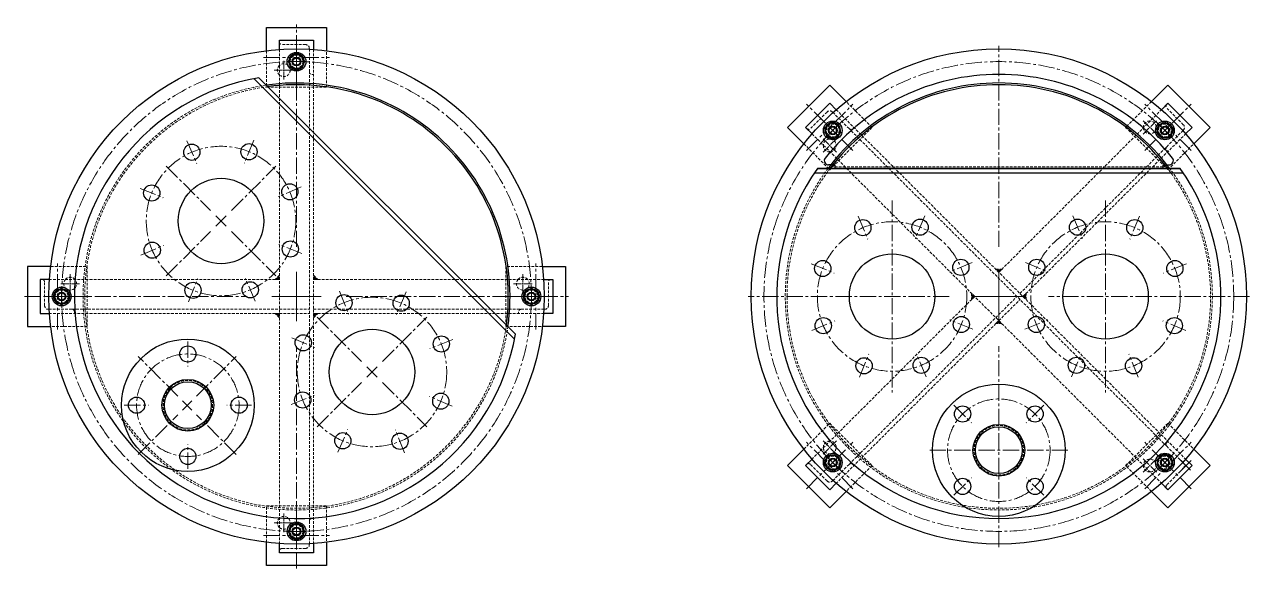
# Model space of a CAD drawing. Header units: millimetres. Extents: x 0 to 70370, y 0 to 11543.
# Drawn here: x 33425 to 34859, y 10855 to 11492 of the extents above; entities that cross this region are included whole.
import ezdxf

# ---------------------------------------------------------------- set-up
doc = ezdxf.new("R2010")
doc.units = ezdxf.units.MM
doc.linetypes.add('CENTER2', pattern=[28.575, 19.05, -3.175, 3.175, -3.175])
doc.linetypes.add('HIDDEN2', pattern=[4.7625, 3.175, -1.5875])
for name, color, linetype, lineweight in [('01_外形線', 7, 'Continuous', 25), ('03_かくれ線', 6, 'HIDDEN2', 13), ('04_中心線', 1, 'CENTER2', 9)]:
    doc.layers.add(name, color=color, linetype=linetype, lineweight=lineweight)

# ---------------------------------------------------------------- blocks, each defined once
blk = doc.blocks.new('*U2880')
at = {"layer": '04_中心線', "color": 0, "linetype": 'CENTER2', "transparency": 16777216}
for p, q in [((0, 7), (0, 38.5)), ((-38.5, 0), (-7, 0)), ((7, 0), (38.5, 0)), ((0, -38.5), (0, -7))]:
    blk.add_line(p, q, dxfattribs=at)
at = {"layer": '04_中心線', "color": 0, "linetype": 'Continuous', "transparency": 16777216}
for p, q in [((-3.5, 0), (3.5, 0)), ((0, -3.5), (0, 3.5))]:
    blk.add_line(p, q, dxfattribs=at)
blk = doc.blocks.new('*U2881')
at = {"layer": '04_中心線', "color": 0, "linetype": 'CENTER2', "transparency": 16777216}
for p, q in [((-11, 0), (-1.5, 0)), ((0, 1.5), (0, 11)), ((1.5, 0), (11, 0)), ((0, -11), (0, -1.5))]:
    blk.add_line(p, q, dxfattribs=at)
at = {"layer": '04_中心線', "color": 0, "linetype": 'Continuous', "transparency": 16777216}
for p, q in [((-0.75, 0), (0.75, 0)), ((0, -0.75), (0, 0.75))]:
    blk.add_line(p, q, dxfattribs=at)
blk = doc.blocks.new('*U2882')
at = {"layer": '04_中心線', "color": 0, "linetype": 'CENTER2', "transparency": 16777216}
for p, q in [((0, 7), (0, 38.5)), ((-38.5, 0), (-7, 0)), ((7, 0), (38.5, 0)), ((0, -38.5), (0, -7))]:
    blk.add_line(p, q, dxfattribs=at)
at = {"layer": '04_中心線', "color": 0, "linetype": 'Continuous', "transparency": 16777216}
for p, q in [((-3.5, 0), (3.5, 0)), ((0, -3.5), (0, 3.5))]:
    blk.add_line(p, q, dxfattribs=at)
blk = doc.blocks.new('*U2883')
at = {"layer": '04_中心線', "color": 0, "linetype": 'CENTER2', "transparency": 16777216}
for p, q in [((-11, 0), (-1.5, 0)), ((0, 1.5), (0, 11)), ((1.5, 0), (11, 0)), ((0, -11), (0, -1.5))]:
    blk.add_line(p, q, dxfattribs=at)
at = {"layer": '04_中心線', "color": 0, "linetype": 'Continuous', "transparency": 16777216}
for p, q in [((-0.75, 0), (0.75, 0)), ((0, -0.75), (0, 0.75))]:
    blk.add_line(p, q, dxfattribs=at)
blk = doc.blocks.new('*U2884')
at = {"layer": '04_中心線', "color": 0, "linetype": 'CENTER2', "transparency": 16777216}
for p, q in [((0, 7), (0, 38.5)), ((-38.5, 0), (-7, 0)), ((7, 0), (38.5, 0)), ((0, -38.5), (0, -7))]:
    blk.add_line(p, q, dxfattribs=at)
at = {"layer": '04_中心線', "color": 0, "linetype": 'Continuous', "transparency": 16777216}
for p, q in [((-3.5, 0), (3.5, 0)), ((0, -3.5), (0, 3.5))]:
    blk.add_line(p, q, dxfattribs=at)
blk = doc.blocks.new('*U2885')
at = {"layer": '04_中心線', "color": 0, "linetype": 'CENTER2', "transparency": 16777216}
for p, q in [((-11, 0), (-1.5, 0)), ((0, 1.5), (0, 11)), ((1.5, 0), (11, 0)), ((0, -11), (0, -1.5))]:
    blk.add_line(p, q, dxfattribs=at)
at = {"layer": '04_中心線', "color": 0, "linetype": 'Continuous', "transparency": 16777216}
for p, q in [((-0.75, 0), (0.75, 0)), ((0, -0.75), (0, 0.75))]:
    blk.add_line(p, q, dxfattribs=at)
blk = doc.blocks.new('*U2878')
at = {"layer": '04_中心線', "color": 0, "linetype": 'CENTER2', "transparency": 16777216}
for p, q in [((0, 7), (0, 38.5)), ((-38.5, 0), (-7, 0)), ((7, 0), (38.5, 0)), ((0, -38.5), (0, -7))]:
    blk.add_line(p, q, dxfattribs=at)
at = {"layer": '04_中心線', "color": 0, "linetype": 'Continuous', "transparency": 16777216}
for p, q in [((-3.5, 0), (3.5, 0)), ((0, -3.5), (0, 3.5))]:
    blk.add_line(p, q, dxfattribs=at)
blk = doc.blocks.new('*U2879')
at = {"layer": '04_中心線', "color": 0, "linetype": 'CENTER2', "transparency": 16777216}
for p, q in [((-11, 0), (-1.5, 0)), ((0, 1.5), (0, 11)), ((1.5, 0), (11, 0)), ((0, -11), (0, -1.5))]:
    blk.add_line(p, q, dxfattribs=at)
at = {"layer": '04_中心線', "color": 0, "linetype": 'Continuous', "transparency": 16777216}
for p, q in [((-0.75, 0), (0.75, 0)), ((0, -0.75), (0, 0.75))]:
    blk.add_line(p, q, dxfattribs=at)
blk = doc.blocks.new('*U2886')
at = {"layer": '04_中心線', "color": 0, "linetype": 'CENTER2', "transparency": 16777216}
for p, q in [((-11, 0), (-1.5, 0)), ((0, 1.5), (0, 11)), ((1.5, 0), (11, 0)), ((0, -11), (0, -1.5))]:
    blk.add_line(p, q, dxfattribs=at)
at = {"layer": '04_中心線', "color": 0, "linetype": 'Continuous', "transparency": 16777216}
for p, q in [((-0.75, 0), (0.75, 0)), ((0, -0.75), (0, 0.75))]:
    blk.add_line(p, q, dxfattribs=at)
blk = doc.blocks.new('*U2887')
at = {"layer": '04_中心線', "color": 0, "linetype": 'CENTER2', "transparency": 16777216}
for p, q in [((-11, 0), (-1.5, 0)), ((0, 1.5), (0, 11)), ((1.5, 0), (11, 0)), ((0, -11), (0, -1.5))]:
    blk.add_line(p, q, dxfattribs=at)
at = {"layer": '04_中心線', "color": 0, "linetype": 'Continuous', "transparency": 16777216}
for p, q in [((-0.75, 0), (0.75, 0)), ((0, -0.75), (0, 0.75))]:
    blk.add_line(p, q, dxfattribs=at)
blk = doc.blocks.new('*U2888')
at = {"layer": '04_中心線', "color": 0, "linetype": 'CENTER2', "transparency": 16777216}
for p, q in [((-11, 0), (-1.5, 0)), ((0, 1.5), (0, 11)), ((1.5, 0), (11, 0)), ((0, -11), (0, -1.5))]:
    blk.add_line(p, q, dxfattribs=at)
at = {"layer": '04_中心線', "color": 0, "linetype": 'Continuous', "transparency": 16777216}
for p, q in [((-0.75, 0), (0.75, 0)), ((0, -0.75), (0, 0.75))]:
    blk.add_line(p, q, dxfattribs=at)
blk = doc.blocks.new('*U2889')
at = {"layer": '04_中心線', "color": 0, "linetype": 'CENTER2', "transparency": 16777216}
for p, q in [((-11, 0), (-1.5, 0)), ((0, 1.5), (0, 11)), ((1.5, 0), (11, 0)), ((0, -11), (0, -1.5))]:
    blk.add_line(p, q, dxfattribs=at)
at = {"layer": '04_中心線', "color": 0, "linetype": 'Continuous', "transparency": 16777216}
for p, q in [((-0.75, 0), (0.75, 0)), ((0, -0.75), (0, 0.75))]:
    blk.add_line(p, q, dxfattribs=at)
blk = doc.blocks.new('*U2890')
at = {"layer": '04_中心線', "color": 0, "linetype": 'CENTER2', "transparency": 16777216}
for p, q in [((-11, 0), (-1.5, 0)), ((0, 1.5), (0, 11)), ((1.5, 0), (11, 0)), ((0, -11), (0, -1.5))]:
    blk.add_line(p, q, dxfattribs=at)
at = {"layer": '04_中心線', "color": 0, "linetype": 'Continuous', "transparency": 16777216}
for p, q in [((-0.75, 0), (0.75, 0)), ((0, -0.75), (0, 0.75))]:
    blk.add_line(p, q, dxfattribs=at)
blk = doc.blocks.new('*U2891')
at = {"layer": '04_中心線', "color": 0, "linetype": 'CENTER2', "transparency": 16777216}
for p, q in [((-11, 0), (-1.5, 0)), ((0, 1.5), (0, 11)), ((1.5, 0), (11, 0)), ((0, -11), (0, -1.5))]:
    blk.add_line(p, q, dxfattribs=at)
at = {"layer": '04_中心線', "color": 0, "linetype": 'Continuous', "transparency": 16777216}
for p, q in [((-0.75, 0), (0.75, 0)), ((0, -0.75), (0, 0.75))]:
    blk.add_line(p, q, dxfattribs=at)
blk = doc.blocks.new('*U2893')
at = {"layer": '04_中心線', "color": 0, "linetype": 'CENTER2', "transparency": 16777216}
for p, q in [((-11, 0), (-1.5, 0)), ((0, 1.5), (0, 11)), ((1.5, 0), (11, 0)), ((0, -11), (0, -1.5))]:
    blk.add_line(p, q, dxfattribs=at)
at = {"layer": '04_中心線', "color": 0, "linetype": 'Continuous', "transparency": 16777216}
for p, q in [((-0.75, 0), (0.75, 0)), ((0, -0.75), (0, 0.75))]:
    blk.add_line(p, q, dxfattribs=at)
blk = doc.blocks.new('*U2892')
at = {"layer": '04_中心線', "color": 0, "linetype": 'CENTER2', "transparency": 16777216}
for p, q in [((-11, 0), (-1.5, 0)), ((0, 1.5), (0, 11)), ((1.5, 0), (11, 0)), ((0, -11), (0, -1.5))]:
    blk.add_line(p, q, dxfattribs=at)
at = {"layer": '04_中心線', "color": 0, "linetype": 'Continuous', "transparency": 16777216}
for p, q in [((-0.75, 0), (0.75, 0)), ((0, -0.75), (0, 0.75))]:
    blk.add_line(p, q, dxfattribs=at)
blk = doc.blocks.new('*U2906')
at = {"layer": '04_中心線', "color": 0, "linetype": 'CENTER2', "transparency": 16777216}
for p, q in [((0, 58), (0, 293.5)), ((-293.5, 0), (-58, 0)), ((58, 0), (293.5, 0)), ((0, -293.5), (0, -58))]:
    blk.add_line(p, q, dxfattribs=at)
at = {"layer": '04_中心線', "color": 0, "linetype": 'Continuous', "transparency": 16777216}
for p, q in [((0, -29), (0, 29)), ((-29, 0), (29, 0))]:
    blk.add_line(p, q, dxfattribs=at)
blk = doc.blocks.new('*U2907')
at = {"layer": '04_中心線', "color": 0, "linetype": 'CENTER2', "transparency": 16777216}
for p, q in [((-11, 0), (-1.5, 0)), ((0, 1.5), (0, 11)), ((1.5, 0), (11, 0)), ((0, -11), (0, -1.5))]:
    blk.add_line(p, q, dxfattribs=at)
at = {"layer": '04_中心線', "color": 0, "linetype": 'Continuous', "transparency": 16777216}
for p, q in [((-0.75, 0), (0.75, 0)), ((0, -0.75), (0, 0.75))]:
    blk.add_line(p, q, dxfattribs=at)
blk = doc.blocks.new('*U2908')
at = {"layer": '04_中心線', "color": 0, "linetype": 'CENTER2', "transparency": 16777216}
for p, q in [((-11, 0), (-1.5, 0)), ((0, 1.5), (0, 11)), ((1.5, 0), (11, 0)), ((0, -11), (0, -1.5))]:
    blk.add_line(p, q, dxfattribs=at)
at = {"layer": '04_中心線', "color": 0, "linetype": 'Continuous', "transparency": 16777216}
for p, q in [((-0.75, 0), (0.75, 0)), ((0, -0.75), (0, 0.75))]:
    blk.add_line(p, q, dxfattribs=at)
blk = doc.blocks.new('*U2909')
at = {"layer": '04_中心線', "color": 0, "linetype": 'CENTER2', "transparency": 16777216}
for p, q in [((-11, 0), (-1.5, 0)), ((0, 1.5), (0, 11)), ((1.5, 0), (11, 0)), ((0, -11), (0, -1.5))]:
    blk.add_line(p, q, dxfattribs=at)
at = {"layer": '04_中心線', "color": 0, "linetype": 'Continuous', "transparency": 16777216}
for p, q in [((-0.75, 0), (0.75, 0)), ((0, -0.75), (0, 0.75))]:
    blk.add_line(p, q, dxfattribs=at)
blk = doc.blocks.new('*U2910')
at = {"layer": '04_中心線', "color": 0, "linetype": 'CENTER2', "transparency": 16777216}
for p, q in [((-11, 0), (-1.5, 0)), ((0, 1.5), (0, 11)), ((1.5, 0), (11, 0)), ((0, -11), (0, -1.5))]:
    blk.add_line(p, q, dxfattribs=at)
at = {"layer": '04_中心線', "color": 0, "linetype": 'Continuous', "transparency": 16777216}
for p, q in [((-0.75, 0), (0.75, 0)), ((0, -0.75), (0, 0.75))]:
    blk.add_line(p, q, dxfattribs=at)
blk = doc.blocks.new('*U2916')
at = {"layer": '04_中心線', "color": 0, "linetype": 'CENTER2', "transparency": 16777216}
for p, q in [((0, 17.5), (0, 91)), ((-91, 0), (-17.5, 0)), ((17.5, 0), (91, 0)), ((0, -91), (0, -17.5))]:
    blk.add_line(p, q, dxfattribs=at)
at = {"layer": '04_中心線', "color": 0, "linetype": 'Continuous', "transparency": 16777216}
for p, q in [((-8.75, 0), (8.75, 0)), ((0, -8.75), (0, 8.75))]:
    blk.add_line(p, q, dxfattribs=at)
blk = doc.blocks.new('*U2917')
at = {"layer": '04_中心線', "color": 0, "linetype": 'CENTER2', "transparency": 16777216}
for p, q in [((0, 17.5), (0, 91)), ((-91, 0), (-17.5, 0)), ((17.5, 0), (91, 0)), ((0, -91), (0, -17.5))]:
    blk.add_line(p, q, dxfattribs=at)
at = {"layer": '04_中心線', "color": 0, "linetype": 'Continuous', "transparency": 16777216}
for p, q in [((-8.75, 0), (8.75, 0)), ((0, -8.75), (0, 8.75))]:
    blk.add_line(p, q, dxfattribs=at)
blk = doc.blocks.new('*U2918')
at = {"layer": '04_中心線', "color": 0, "linetype": 'CENTER2', "transparency": 16777216}
for p, q in [((0, 15.5), (0, 81)), ((-81, 0), (-15.5, 0)), ((15.5, 0), (81, 0)), ((0, -81), (0, -15.5))]:
    blk.add_line(p, q, dxfattribs=at)
at = {"layer": '04_中心線', "color": 0, "linetype": 'Continuous', "transparency": 16777216}
for p, q in [((-7.75, 0), (7.75, 0)), ((0, -7.75), (0, 7.75))]:
    blk.add_line(p, q, dxfattribs=at)
blk = doc.blocks.new('*U2919')
at = {"layer": '04_中心線', "color": 0, "linetype": 'CENTER2', "transparency": 16777216}
for p, q in [((0, 58), (0, 293.5)), ((-293.5, 0), (-58, 0)), ((58, 0), (293.5, 0)), ((0, -293.5), (0, -58))]:
    blk.add_line(p, q, dxfattribs=at)
at = {"layer": '04_中心線', "color": 0, "linetype": 'Continuous', "transparency": 16777216}
for p, q in [((0, -29), (0, 29)), ((-29, 0), (29, 0))]:
    blk.add_line(p, q, dxfattribs=at)
blk = doc.blocks.new('*U2925')
at = {"layer": '04_中心線', "color": 0, "linetype": 'CENTER2', "transparency": 16777216}
for p, q in [((0, 7), (0, 38.5)), ((-38.5, 0), (-7, 0)), ((7, 0), (38.5, 0)), ((0, -38.5), (0, -7))]:
    blk.add_line(p, q, dxfattribs=at)
at = {"layer": '04_中心線', "color": 0, "linetype": 'Continuous', "transparency": 16777216}
for p, q in [((-3.5, 0), (3.5, 0)), ((0, -3.5), (0, 3.5))]:
    blk.add_line(p, q, dxfattribs=at)
blk = doc.blocks.new('*U2926')
at = {"layer": '04_中心線', "color": 0, "linetype": 'CENTER2', "transparency": 16777216}
for p, q in [((-11, 0), (-1.5, 0)), ((0, 1.5), (0, 11)), ((1.5, 0), (11, 0)), ((0, -11), (0, -1.5))]:
    blk.add_line(p, q, dxfattribs=at)
at = {"layer": '04_中心線', "color": 0, "linetype": 'Continuous', "transparency": 16777216}
for p, q in [((-0.75, 0), (0.75, 0)), ((0, -0.75), (0, 0.75))]:
    blk.add_line(p, q, dxfattribs=at)
blk = doc.blocks.new('*U2927')
at = {"layer": '04_中心線', "color": 0, "linetype": 'CENTER2', "transparency": 16777216}
for p, q in [((0, 7), (0, 38.5)), ((-38.5, 0), (-7, 0)), ((7, 0), (38.5, 0)), ((0, -38.5), (0, -7))]:
    blk.add_line(p, q, dxfattribs=at)
at = {"layer": '04_中心線', "color": 0, "linetype": 'Continuous', "transparency": 16777216}
for p, q in [((-3.5, 0), (3.5, 0)), ((0, -3.5), (0, 3.5))]:
    blk.add_line(p, q, dxfattribs=at)
blk = doc.blocks.new('*U2928')
at = {"layer": '04_中心線', "color": 0, "linetype": 'CENTER2', "transparency": 16777216}
for p, q in [((-11, 0), (-1.5, 0)), ((0, 1.5), (0, 11)), ((1.5, 0), (11, 0)), ((0, -11), (0, -1.5))]:
    blk.add_line(p, q, dxfattribs=at)
at = {"layer": '04_中心線', "color": 0, "linetype": 'Continuous', "transparency": 16777216}
for p, q in [((-0.75, 0), (0.75, 0)), ((0, -0.75), (0, 0.75))]:
    blk.add_line(p, q, dxfattribs=at)
blk = doc.blocks.new('*U2929')
at = {"layer": '04_中心線', "color": 0, "linetype": 'CENTER2', "transparency": 16777216}
for p, q in [((0, 7), (0, 38.5)), ((-38.5, 0), (-7, 0)), ((7, 0), (38.5, 0)), ((0, -38.5), (0, -7))]:
    blk.add_line(p, q, dxfattribs=at)
at = {"layer": '04_中心線', "color": 0, "linetype": 'Continuous', "transparency": 16777216}
for p, q in [((-3.5, 0), (3.5, 0)), ((0, -3.5), (0, 3.5))]:
    blk.add_line(p, q, dxfattribs=at)
blk = doc.blocks.new('*U2930')
at = {"layer": '04_中心線', "color": 0, "linetype": 'CENTER2', "transparency": 16777216}
for p, q in [((-11, 0), (-1.5, 0)), ((0, 1.5), (0, 11)), ((1.5, 0), (11, 0)), ((0, -11), (0, -1.5))]:
    blk.add_line(p, q, dxfattribs=at)
at = {"layer": '04_中心線', "color": 0, "linetype": 'Continuous', "transparency": 16777216}
for p, q in [((-0.75, 0), (0.75, 0)), ((0, -0.75), (0, 0.75))]:
    blk.add_line(p, q, dxfattribs=at)
blk = doc.blocks.new('*U2923')
at = {"layer": '04_中心線', "color": 0, "linetype": 'CENTER2', "transparency": 16777216}
for p, q in [((0, 7), (0, 38.5)), ((-38.5, 0), (-7, 0)), ((7, 0), (38.5, 0)), ((0, -38.5), (0, -7))]:
    blk.add_line(p, q, dxfattribs=at)
at = {"layer": '04_中心線', "color": 0, "linetype": 'Continuous', "transparency": 16777216}
for p, q in [((-3.5, 0), (3.5, 0)), ((0, -3.5), (0, 3.5))]:
    blk.add_line(p, q, dxfattribs=at)
blk = doc.blocks.new('*U2924')
at = {"layer": '04_中心線', "color": 0, "linetype": 'CENTER2', "transparency": 16777216}
for p, q in [((-11, 0), (-1.5, 0)), ((0, 1.5), (0, 11)), ((1.5, 0), (11, 0)), ((0, -11), (0, -1.5))]:
    blk.add_line(p, q, dxfattribs=at)
at = {"layer": '04_中心線', "color": 0, "linetype": 'Continuous', "transparency": 16777216}
for p, q in [((-0.75, 0), (0.75, 0)), ((0, -0.75), (0, 0.75))]:
    blk.add_line(p, q, dxfattribs=at)
blk = doc.blocks.new('*U2931')
at = {"layer": '04_中心線', "color": 0, "linetype": 'CENTER2', "transparency": 16777216}
for p, q in [((-11, 0), (-1.5, 0)), ((0, 1.5), (0, 11)), ((1.5, 0), (11, 0)), ((0, -11), (0, -1.5))]:
    blk.add_line(p, q, dxfattribs=at)
at = {"layer": '04_中心線', "color": 0, "linetype": 'Continuous', "transparency": 16777216}
for p, q in [((-0.75, 0), (0.75, 0)), ((0, -0.75), (0, 0.75))]:
    blk.add_line(p, q, dxfattribs=at)
blk = doc.blocks.new('*U2920')
at = {"layer": '04_中心線', "color": 0, "linetype": 'CENTER2', "transparency": 16777216}
for p, q in [((-11, 0), (-1.5, 0)), ((0, 1.5), (0, 11)), ((1.5, 0), (11, 0)), ((0, -11), (0, -1.5))]:
    blk.add_line(p, q, dxfattribs=at)
at = {"layer": '04_中心線', "color": 0, "linetype": 'Continuous', "transparency": 16777216}
for p, q in [((-0.75, 0), (0.75, 0)), ((0, -0.75), (0, 0.75))]:
    blk.add_line(p, q, dxfattribs=at)
blk = doc.blocks.new('*U2922')
at = {"layer": '04_中心線', "color": 0, "linetype": 'CENTER2', "transparency": 16777216}
for p, q in [((-11, 0), (-1.5, 0)), ((0, 1.5), (0, 11)), ((1.5, 0), (11, 0)), ((0, -11), (0, -1.5))]:
    blk.add_line(p, q, dxfattribs=at)
at = {"layer": '04_中心線', "color": 0, "linetype": 'Continuous', "transparency": 16777216}
for p, q in [((-0.75, 0), (0.75, 0)), ((0, -0.75), (0, 0.75))]:
    blk.add_line(p, q, dxfattribs=at)
blk = doc.blocks.new('*U2921')
at = {"layer": '04_中心線', "color": 0, "linetype": 'CENTER2', "transparency": 16777216}
for p, q in [((-11, 0), (-1.5, 0)), ((0, 1.5), (0, 11)), ((1.5, 0), (11, 0)), ((0, -11), (0, -1.5))]:
    blk.add_line(p, q, dxfattribs=at)
at = {"layer": '04_中心線', "color": 0, "linetype": 'Continuous', "transparency": 16777216}
for p, q in [((-0.75, 0), (0.75, 0)), ((0, -0.75), (0, 0.75))]:
    blk.add_line(p, q, dxfattribs=at)

msp = doc.modelspace()

# ---------------------------------------------------------------- hatches: boundary and pattern name
at = {"layer": '03_かくれ線'}
h = msp.add_hatch(color=256, dxfattribs=at)
h.dxf.hatch_style = 1
h.paths.add_polyline_path([(34562.191, 11205.715), (34565.726, 11202.18), (34569.262, 11205.715)])
h = msp.add_hatch(color=256, dxfattribs=at)
h.dxf.hatch_style = 1
h.paths.add_polyline_path([(33718.431, 11193.878), (33723.431, 11193.878), (33723.431, 11198.878)])
h = msp.add_hatch(color=256, dxfattribs=at)
h.dxf.hatch_style = 1
h.paths.add_polyline_path([(33763.431, 11198.878), (33763.431, 11193.878), (33768.431, 11193.878)])
h = msp.add_hatch(color=256, dxfattribs=at)
h.dxf.hatch_style = 1
h.paths.add_polyline_path([(34533.906, 11170.36), (34537.442, 11173.895), (34533.906, 11177.431)])
h = msp.add_hatch(color=256, dxfattribs=at)
h.dxf.hatch_style = 1
h.paths.add_polyline_path([(34597.546, 11177.431), (34594.01, 11173.895), (34597.546, 11170.36)])
h = msp.add_hatch(color=256, dxfattribs=at)
h.dxf.hatch_style = 1
h.paths.add_polyline_path([(33723.431, 11148.878), (33723.431, 11153.878), (33718.431, 11153.878)])
h = msp.add_hatch(color=256, dxfattribs=at)
h.dxf.hatch_style = 1
h.paths.add_polyline_path([(33768.431, 11153.878), (33763.431, 11153.878), (33763.431, 11148.878)])
h = msp.add_hatch(color=256, dxfattribs=at)
h.dxf.hatch_style = 1
h.paths.add_polyline_path([(34569.262, 11142.076), (34565.726, 11145.611), (34562.191, 11142.076)])

# ---------------------------------------------------------------- linework, layer by layer
at = {"layer": '01_外形線'}
for p, q in [((33693.359, 11429.003), (33998.564, 11123.798)), ((34349.906, 11318.878), (34781.531, 11318.878)), ((34353.351, 11323.878), (34778.086, 11323.878)), ((34373.719, 11327.878), (34366.36, 11327.878)), ((34373.719, 11327.878), (34373.719, 11323.878)), ((34373.719, 11323.878), (34757.719, 11323.878)), ((34757.719, 11327.878), (34757.719, 11323.878)), ((34757.719, 11327.878), (34765.078, 11327.878)), ((34792, 10975.906), (34763.716, 10947.621)), ((34776.562, 10984.273), (34790.233, 10970.602)), ((34777.219, 10968.195), (34790.804, 10981.78)), ((33763.431, 10873.878), (33723.431, 10873.878))]:
    msp.add_line(p, q, dxfattribs=at)
for points in [[(33708.431, 11461.745), (33708.431, 11488.878), (33778.431, 11488.878), (33778.431, 11461.741)], [(33723.431, 11463.174), (33723.431, 11473.878), (33763.431, 11473.878), (33763.431, 11463.171)], [(33738.506, 11457.363), (33733.599, 11448.863)], [(33733.599, 11448.863), (33738.506, 11440.363)], [(33748.321, 11457.363), (33738.506, 11457.363)], [(33743.039, 11457.363), (33743.039, 11458.055)], [(33743.789, 11457.363), (33743.789, 11458.055)], [(33753.228, 11448.863), (33748.321, 11457.363)], [(33748.321, 11440.363), (33753.228, 11448.863)], [(33738.506, 11440.363), (33748.321, 11440.363)], [(34337.424, 11352.7), (34318.239, 11371.885), (34367.736, 11421.383), (34386.925, 11402.194)], [(34744.522, 11402.189), (34763.716, 11421.383), (34813.213, 11371.885), (34794.02, 11352.692)], [(34347.021, 11364.317), (34339.452, 11371.885), (34367.736, 11400.17), (34375.307, 11392.599)], [(34756.139, 11392.592), (34763.716, 11400.17), (34792, 11371.885), (34784.424, 11364.309)], [(34368.717, 11377.795), (34361.777, 11370.855)], [(34364.981, 11374.06), (34364.492, 11374.549)], [(34365.512, 11374.59), (34365.022, 11375.08)], [(34378.197, 11375.255), (34368.717, 11377.795)], [(34380.738, 11365.774), (34378.197, 11375.255)], [(34750.7, 11365.774), (34753.24, 11375.255)], [(34753.24, 11375.255), (34762.721, 11377.795)], [(34762.721, 11377.795), (34769.661, 11370.855)], [(34765.926, 11374.59), (34766.415, 11375.08)], [(34766.456, 11374.06), (34766.946, 11374.549)], [(34361.777, 11370.855), (34364.317, 11361.374)], [(34364.317, 11361.374), (34373.797, 11358.834)], [(34373.797, 11358.834), (34380.738, 11365.774)], [(34757.64, 11358.834), (34750.7, 11365.774)], [(34767.121, 11361.374), (34757.64, 11358.834)], [(34769.661, 11370.855), (34767.121, 11361.374)], [(33455.54, 11208.878), (33428.431, 11208.878), (33428.431, 11138.878), (33455.54, 11138.878)], [(34031.287, 11208.878), (34058.431, 11208.878), (34058.431, 11138.878), (34031.287, 11138.878)], [(33454.112, 11193.878), (33443.431, 11193.878), (33443.431, 11153.878), (33454.111, 11153.878)], [(34032.715, 11193.878), (34043.431, 11193.878), (34043.431, 11153.878), (34032.716, 11153.878)], [(33459.939, 11174.263), (33459.246, 11174.263)], [(33459.939, 11173.513), (33459.246, 11173.513)], [(33459.939, 11178.796), (33468.439, 11183.703)], [(33459.939, 11168.981), (33459.939, 11178.796)], [(33468.439, 11183.703), (33476.939, 11178.796)], [(33476.939, 11178.796), (33476.939, 11168.981)], [(34009.924, 11178.76), (34018.424, 11183.668)], [(34009.924, 11168.945), (34009.924, 11178.76)], [(34018.424, 11183.668), (34026.924, 11178.76)], [(34026.924, 11178.76), (34026.924, 11168.945)], [(34026.924, 11174.228), (34027.616, 11174.228)], [(34026.924, 11173.478), (34027.616, 11173.478)], [(33468.439, 11164.073), (33459.939, 11168.981)], [(33476.939, 11168.981), (33468.439, 11164.073)], [(34018.424, 11164.038), (34009.924, 11168.945)], [(34026.924, 11168.945), (34018.424, 11164.038)], [(34337.407, 10995.074), (34318.239, 10975.906), (34367.736, 10926.408), (34386.905, 10945.577)], [(34364.317, 10986.381), (34373.797, 10988.922)], [(34373.797, 10988.922), (34380.738, 10981.981)], [(34794.035, 10995.084), (34813.213, 10975.906), (34763.716, 10926.408), (34744.541, 10945.583)], [(34757.64, 10988.922), (34750.7, 10981.981)], [(34767.121, 10986.381), (34757.64, 10988.922)], [(34347.004, 10983.458), (34339.452, 10975.906), (34367.736, 10947.621), (34375.288, 10955.173)], [(34361.777, 10976.901), (34364.317, 10986.381)], [(34368.717, 10969.961), (34361.777, 10976.901)], [(34364.981, 10973.696), (34364.492, 10973.206)], [(34365.512, 10973.165), (34365.022, 10972.676)], [(34378.197, 10972.501), (34368.717, 10969.961)], [(34380.738, 10981.981), (34378.197, 10972.501)], [(34750.7, 10981.981), (34753.24, 10972.501)], [(34753.24, 10972.501), (34762.721, 10969.961)], [(34784.44, 10983.466), (34792, 10975.906), (34763.716, 10947.621), (34756.157, 10955.18)], [(34762.721, 10969.961), (34769.661, 10976.901)], [(34765.926, 10973.165), (34766.415, 10972.676)], [(34766.456, 10973.696), (34766.946, 10973.206)], [(34769.661, 10976.901), (34767.121, 10986.381)], [(33738.541, 10907.378), (33733.634, 10898.878)], [(33748.356, 10907.378), (33738.541, 10907.378)], [(33753.264, 10898.878), (33748.356, 10907.378)], [(33733.634, 10898.878), (33738.541, 10890.378)], [(33738.541, 10890.378), (33748.356, 10890.378)], [(33743.074, 10890.378), (33743.074, 10889.685)], [(33743.824, 10890.378), (33743.824, 10889.685)], [(33748.356, 10890.378), (33753.264, 10898.878)], [(33778.431, 10886), (33778.431, 10858.878), (33708.431, 10858.878), (33708.431, 10885.995)], [(33763.431, 10884.569), (33763.431, 10873.878), (33723.431, 10873.878), (33723.431, 10884.567)]]:
    msp.add_lwpolyline(points, dxfattribs=at)
for points in [[(33737.812, 11456.161, 0.19886685), (33734.292, 11450.065)], [(33734.292, 11447.661, 0.19886685), (33737.812, 11441.565)], [(33743.039, 11458.055, 0.08818739), (33739.894, 11457.363)], [(33746.933, 11457.363, 0.08818739), (33743.789, 11458.055)], [(33752.535, 11450.065, 0.19886685), (33749.015, 11456.161)], [(33749.015, 11441.565, 0.19886685), (33752.535, 11447.661)], [(33739.894, 11440.363, 0.19886685), (33746.933, 11440.363)], [(34364.492, 11374.549, 0.08818739), (34362.758, 11371.836)], [(34367.736, 11376.814, 0.08818739), (34365.022, 11375.08)], [(34376.857, 11375.614, 0.19886685), (34370.057, 11377.436)], [(34380.378, 11367.114, 0.19886685), (34378.556, 11373.914)], [(34751.059, 11367.114, -0.19886685), (34752.881, 11373.914)], [(34754.58, 11375.614, -0.19886685), (34761.38, 11377.436)], [(34763.702, 11376.814, -0.08818739), (34766.415, 11375.08)], [(34766.946, 11374.549, -0.08818739), (34768.68, 11371.836)], [(34362.136, 11369.514, 0.19886685), (34363.958, 11362.714)], [(34365.657, 11361.015, 0.19886685), (34372.457, 11359.193)], [(34374.778, 11359.815, 0.19886685), (34379.756, 11364.793)], [(34756.659, 11359.815, -0.19886685), (34751.681, 11364.793)], [(34765.78, 11361.015, -0.19886685), (34758.98, 11359.193)], [(34769.302, 11369.514, -0.19886685), (34767.48, 11362.714)], [(33459.246, 11174.263, -0.08818739), (33459.939, 11177.408)], [(33459.939, 11170.368, -0.08818739), (33459.246, 11173.513)], [(33461.14, 11179.489, -0.19886685), (33467.237, 11183.009)], [(33469.64, 11183.009, -0.19886685), (33475.737, 11179.489)], [(33476.939, 11177.408, -0.19886685), (33476.939, 11170.368)], [(34009.924, 11170.333, -0.19886685), (34009.924, 11177.373)], [(34011.126, 11179.454, -0.19886685), (34017.222, 11182.974)], [(34019.626, 11182.974, -0.19886685), (34025.722, 11179.454)], [(34026.924, 11177.373, -0.08818739), (34027.616, 11174.228)], [(34027.616, 11173.478, -0.08818739), (34026.924, 11170.333)], [(33467.237, 11164.767, -0.19886685), (33461.14, 11168.287)], [(33475.737, 11168.287, -0.19886685), (33469.64, 11164.767)], [(34017.222, 11164.732, -0.19886685), (34011.126, 11168.252)], [(34025.722, 11168.252, -0.19886685), (34019.626, 11164.732)], [(34365.657, 10986.74, -0.19886685), (34372.457, 10988.562)], [(34374.778, 10987.94, -0.19886685), (34379.756, 10982.962)], [(34756.659, 10987.94, 0.19886685), (34751.681, 10982.962)], [(34765.78, 10986.74, 0.19886685), (34758.98, 10988.562)], [(34362.136, 10978.241, -0.19886685), (34363.958, 10985.041)], [(34364.492, 10973.206, -0.08818739), (34362.758, 10975.92)], [(34367.736, 10970.942, -0.08818739), (34365.022, 10972.676)], [(34380.378, 10980.641, -0.19886685), (34378.556, 10973.841)], [(34751.059, 10980.641, 0.19886685), (34752.881, 10973.841)], [(34763.702, 10970.942, 0.08818739), (34766.415, 10972.676)], [(34766.946, 10973.206, 0.08818739), (34768.68, 10975.92)], [(34769.302, 10978.241, 0.19886685), (34767.48, 10985.041)], [(34376.857, 10972.142, -0.19886685), (34370.057, 10970.32)], [(34754.58, 10972.142, 0.19886685), (34761.38, 10970.32)], [(33737.848, 10906.176, 0.19886685), (33734.328, 10900.079)], [(33746.969, 10907.378, 0.19886685), (33739.929, 10907.378)], [(33752.57, 10900.079, 0.19886685), (33749.05, 10906.176)], [(33734.328, 10897.676, 0.19886685), (33737.848, 10891.579)], [(33739.929, 10890.378, 0.08818739), (33743.074, 10889.685)], [(33743.824, 10889.685, 0.08818739), (33746.969, 10890.378)], [(33749.05, 10891.579, 0.19886685), (33752.57, 10897.676)]]:
    msp.add_lwpolyline(points, format="xyb", dxfattribs=at)
for points in [[(33699.331, 11430.103, 1.9306146), (33999.664, 11129.77)], [(34353.351, 11323.878, 1.9306146), (34778.086, 11323.878)]]:
    msp.add_lwpolyline(points, format="xyb", close=True, dxfattribs=at)
for centre, radius in [((33743.449, 11173.878), 290), ((34565.726, 11173.895), 290), ((33743.414, 11448.863), 11), ((33743.414, 11448.863), 8.5), ((33743.414, 11448.863), 5), ((33743.414, 11448.863), 4.188), ((34371.257, 11368.314), 11), ((34371.257, 11368.314), 8.5), ((34760.18, 11368.314), 11), ((34760.18, 11368.314), 8.5), ((34371.257, 11368.314), 5), ((34371.257, 11368.314), 4.188), ((34760.18, 11368.314), 5), ((34760.18, 11368.314), 4.188), ((33620.854, 11342.803), 9.5), ((33687.821, 11343.387), 9.5), ((33573.914, 11295.037), 9.5), ((33655.043, 11262.259), 50), ((33735.587, 11296.448), 9.5), ((34406.53, 11254.422), 9.5), ((34473.497, 11255.006), 9.5), ((34657.941, 11255.006), 9.5), ((34724.908, 11254.422), 9.5), ((33574.499, 11228.07), 9.5), ((33736.171, 11229.481), 9.5), ((34359.59, 11206.656), 9.5), ((34440.719, 11173.878), 50), ((34521.263, 11208.067), 9.5), ((34610.175, 11208.067), 9.5), ((34690.719, 11173.878), 50), ((34771.847, 11206.656), 9.5), ((33622.265, 11181.13), 9.5), ((33689.232, 11181.715), 9.5), ((33468.439, 11173.888), 11), ((33468.439, 11173.888), 8.5), ((33468.439, 11173.888), 5), ((33468.439, 11173.888), 4.188), ((33799.041, 11166.611), 9.5), ((33866.009, 11166.026), 9.5), ((34018.424, 11173.853), 11), ((34018.424, 11173.853), 8.5), ((34018.424, 11173.853), 5), ((34018.424, 11173.853), 4.188), ((34360.175, 11139.689), 9.5), ((34521.847, 11141.1), 9.5), ((34609.59, 11141.1), 9.5), ((34771.263, 11139.689), 9.5), ((33831.82, 11085.482), 50), ((33616.17, 11046.599), 77.5), ((33616.17, 11106.599), 9.5), ((33751.275, 11119.671), 9.5), ((33912.948, 11118.26), 9.5), ((34407.941, 11092.749), 9.5), ((34474.908, 11093.334), 9.5), ((34656.53, 11093.334), 9.5), ((34723.497, 11092.749), 9.5), ((33616.17, 11046.599), 30.25), ((33616.17, 11046.599), 27.45), ((33750.691, 11052.704), 9.5), ((33912.364, 11051.293), 9.5), ((34565.726, 10993.895), 77.5), ((33556.17, 11046.599), 9.5), ((33676.17, 11046.599), 9.5), ((34523.3, 11036.322), 9.5), ((34608.152, 11036.322), 9.5), ((34565.726, 10993.895), 30.25), ((34565.726, 10993.895), 27.45), ((33797.631, 11004.938), 9.5), ((33864.598, 11004.353), 9.5), ((33616.17, 10986.599), 9.5), ((34371.257, 10979.441), 11), ((34371.257, 10979.441), 8.5), ((34760.18, 10979.441), 11), ((34760.18, 10979.441), 8.5), ((34371.257, 10979.441), 5), ((34371.257, 10979.441), 4.188), ((34760.18, 10979.441), 5), ((34760.18, 10979.441), 4.188), ((34523.3, 10951.469), 9.5), ((34608.152, 10951.469), 9.5), ((33743.449, 10898.878), 11), ((33743.449, 10898.878), 8.5), ((33743.449, 10898.878), 5), ((33743.449, 10898.878), 4.188)]:
    msp.add_circle(centre, radius, dxfattribs=at)
for centre, radius, start, end in [((34565.719, 11173.878), 260, 38.574331, 141.425669), ((33743.431, 11173.87), 250, 351.869898, 98.130102), ((33743.431, 11173.87), 248, 352.217236, 97.782764), ((34565.719, 11173.878), 250, 36.869898, 143.130102), ((34565.719, 11173.878), 248, 37.217236, 142.782764), ((34366.36, 11332.878), 5, 141.425669, 270), ((34765.078, 11332.878), 5, 270, 38.574331)]:
    msp.add_arc(centre, radius, start, end, dxfattribs=at)
at = {"layer": '03_かくれ線'}
for p, q in [((33723.431, 11463.174), (33723.431, 10884.567)), ((33763.431, 11463.176), (33763.431, 10884.569)), ((33758.431, 10910.878), (33758.431, 11436.878)), ((34375.303, 11392.602), (34784.44, 10983.466)), ((34565.726, 11202.18), (34756.139, 11392.592)), ((34347.021, 11364.317), (34756.157, 10955.18)), ((34762.302, 10998.533), (34390.364, 11370.471)), ((34594.01, 11173.895), (34784.424, 11364.309)), ((34590.475, 11177.431), (34762.302, 11349.258)), ((34373.719, 11325.878), (34757.719, 11325.878)), ((33723.431, 11193.878), (33454.112, 11193.878)), ((33763.431, 11193.878), (34032.715, 11193.878)), ((34537.442, 11173.895), (34347.004, 10983.458)), ((34390.364, 10977.32), (34586.939, 11173.895)), ((33480.431, 11158.878), (33758.431, 11158.878)), ((33763.431, 11158.878), (34006.431, 11158.878)), ((34565.726, 11145.611), (34590.475, 11170.36)), ((33723.431, 11153.878), (33454.111, 11153.878)), ((33723.431, 11153.878), (33758.431, 11153.878)), ((33763.431, 11153.878), (34032.716, 11153.878)), ((34565.726, 11145.611), (34375.288, 10955.173))]:
    msp.add_line(p, q, dxfattribs=at)
for points in [[(33708.431, 11461.741), (33708.431, 11418.878), (33778.431, 11418.878), (33778.431, 11461.741)], [(34337.427, 11352.697), (34367.736, 11322.388), (34417.234, 11371.885), (34386.925, 11402.194)], [(34744.521, 11402.188), (34714.218, 11371.885), (34763.716, 11322.388), (34794.02, 11352.692)], [(33455.542, 11208.878), (33498.431, 11208.878), (33498.431, 11138.878), (33455.54, 11138.878)], [(34031.285, 11208.878), (33988.431, 11208.878), (33988.431, 11138.878), (34031.287, 11138.878)], [(34565.726, 11202.18), (34562.191, 11205.715), (34569.262, 11205.715), (34565.726, 11202.18)], [(33723.431, 11193.878), (33723.431, 11198.878), (33718.431, 11193.878), (33723.431, 11193.878)], [(33763.431, 11193.878), (33763.431, 11198.878), (33768.431, 11193.878), (33763.431, 11193.878)], [(34537.442, 11173.895), (34533.906, 11177.431), (34533.906, 11170.36), (34537.442, 11173.895)], [(34594.01, 11173.895), (34597.546, 11170.36), (34597.546, 11177.431), (34594.01, 11173.895)], [(33723.431, 11153.878), (33723.431, 11148.878), (33718.431, 11153.878), (33723.431, 11153.878)], [(33763.431, 11153.878), (33763.431, 11148.878), (33768.431, 11153.878), (33763.431, 11153.878)], [(34565.726, 11145.611), (34569.262, 11142.076), (34562.191, 11142.076), (34565.726, 11145.611)], [(34337.409, 10995.075), (34367.736, 11025.403), (34417.234, 10975.906), (34386.905, 10945.577)], [(34744.541, 10945.583), (34714.218, 10975.906), (34763.716, 11025.403), (34794.035, 10995.084)], [(33708.431, 10885.995), (33708.431, 10928.878), (33778.431, 10928.878), (33778.431, 10886)]]:
    msp.add_lwpolyline(points, dxfattribs=at)
for points in [[(33763.431, 11433.878), (33761.431, 11433.878, -0.41421356), (33758.431, 11436.878), (33758.431, 11464.378, 0.41421356), (33753.931, 11468.878), (33726.431, 11468.878, -0.41421356), (33723.431, 11471.878), (33723.431, 11473.878)], [(34396.02, 11371.885), (34394.606, 11370.471, -0.41421356), (34390.364, 11370.471), (34370.918, 11389.917, 0.41421356), (34364.554, 11389.917), (34345.109, 11370.471, -0.41421356), (34340.866, 11370.471), (34339.452, 11371.885)], [(34763.716, 11343.601), (34762.302, 11345.015, -0.41421356), (34762.302, 11349.258), (34781.747, 11368.703, 0.41421356), (34781.747, 11375.067), (34762.302, 11394.513, -0.41421356), (34762.302, 11398.755), (34763.716, 11400.17)], [(33483.431, 11153.878), (33483.431, 11155.878, 0.41421356), (33480.431, 11158.878), (33452.931, 11158.878, -0.41421356), (33448.431, 11163.378), (33448.431, 11190.878, 0.41421356), (33445.431, 11193.878), (33443.431, 11193.878)], [(34003.431, 11153.878), (34003.431, 11155.878, -0.41421356), (34006.431, 11158.878), (34033.931, 11158.878, 0.41421356), (34038.431, 11163.378), (34038.431, 11190.878, -0.41421356), (34041.431, 11193.878), (34043.431, 11193.878)], [(34763.716, 11004.19), (34762.302, 11002.776, 0.41421356), (34762.302, 10998.533), (34781.747, 10979.087, -0.41421356), (34781.747, 10972.724), (34762.302, 10953.278, 0.41421356), (34762.302, 10949.035), (34763.716, 10947.621)], [(34396.02, 10975.906), (34394.606, 10977.32, 0.41421356), (34390.364, 10977.32), (34370.918, 10957.874, -0.41421356), (34364.554, 10957.874), (34345.109, 10977.32, 0.41421356), (34340.866, 10977.32), (34339.452, 10975.906)], [(33763.431, 10913.878), (33761.431, 10913.878, 0.41421356), (33758.431, 10910.878), (33758.431, 10883.378, -0.41421356), (33753.931, 10878.878), (33726.431, 10878.878, 0.41421356), (33723.431, 10875.878), (33723.431, 10873.878)]]:
    msp.add_lwpolyline(points, format="xyb", dxfattribs=at)
for centre, radius in [((33743.431, 11448.878), 7.5), ((33743.449, 11448.878), 7.5), ((34371.272, 11368.35), 7.5), ((34371.272, 11368.35), 7.5), ((34760.18, 11368.35), 7.5), ((34760.18, 11368.35), 7.5), ((33468.431, 11173.878), 7.5), ((33468.449, 11173.878), 7.5), ((34018.431, 11173.878), 7.5), ((34018.449, 11173.878), 7.5), ((33616.17, 11046.599), 29), ((34565.726, 10993.895), 29), ((34371.272, 10979.441), 7.5), ((34371.272, 10979.441), 7.5), ((34760.18, 10979.441), 7.5), ((34760.18, 10979.441), 7.5), ((33743.431, 10898.878), 7.5), ((33743.449, 10898.878), 7.5)]:
    msp.add_circle(centre, radius, dxfattribs=at)
for centre, radius, start, end in [((33728.431, 11438.878), 7.5, 228.189685, 131.810315), ((33728.431, 11438.878), 7.5, 131.810315, 228.189685), ((33743.431, 11173.87), 250, 98.130102, 351.869898), ((33743.431, 11173.87), 248, 97.782764, 352.217236), ((34742.503, 11371.885), 7.5, 86.810315, 183.189685), ((34742.503, 11371.885), 7.5, 183.189685, 86.810315), ((34367.736, 11350.672), 7.5, 176.810315, 273.189685), ((34367.736, 11350.672), 7.5, 273.189685, 176.810315), ((34565.719, 11173.878), 250, 143.130102, 36.869898), ((34565.719, 11173.878), 248, 142.782764, 37.217236), ((33478.431, 11188.878), 7.5, 138.189685, 41.810315), ((33478.431, 11188.878), 7.5, 41.810315, 138.189685), ((34008.431, 11188.878), 7.5, 138.189685, 41.810315), ((34008.431, 11188.878), 7.5, 41.810315, 138.189685), ((34367.736, 10997.119), 7.5, 86.810315, 183.189685), ((34367.736, 10997.119), 7.5, 183.189685, 86.810315), ((34742.503, 10975.906), 7.5, 176.810315, 273.189685), ((34742.503, 10975.906), 7.5, 273.189685, 176.810315), ((33728.431, 10908.878), 7.5, 228.189685, 131.810315), ((33728.431, 10908.878), 7.5, 131.810315, 228.189685)]:
    msp.add_arc(centre, radius, start, end, dxfattribs=at)
at = {"layer": '04_中心線'}
msp.add_line((34484.744, 10993.938), (34646.744, 10993.938), dxfattribs=at)
for points in [[(33732.414, 11448.863), (33754.414, 11448.863)], [(33743.414, 11437.863), (33743.414, 11459.863)], [(34363.479, 11360.536), (34379.035, 11376.093)], [(34379.035, 11360.536), (34363.479, 11376.093)], [(34767.959, 11360.536), (34752.402, 11376.093)], [(34752.402, 11360.536), (34767.959, 11376.093)], [(33615.188, 11356.15), (33626.519, 11329.456)], [(33693.253, 11356.832), (33682.389, 11329.943)], [(33560.47, 11300.469), (33587.358, 11289.605)], [(33748.934, 11302.113), (33722.24, 11290.782)], [(34440.719, 11286.378), (34440.719, 11061.378)], [(34690.719, 11286.378), (34690.719, 11061.378)], [(34400.864, 11267.769), (34412.195, 11241.075)], [(34478.929, 11268.451), (34468.065, 11241.562)], [(34652.509, 11268.451), (34663.372, 11241.562)], [(34730.573, 11267.769), (34719.242, 11241.075)], [(33561.151, 11222.404), (33587.846, 11233.735)], [(33749.616, 11224.049), (33722.727, 11234.912)], [(34346.146, 11212.088), (34373.034, 11201.224)], [(34534.61, 11213.732), (34507.916, 11202.401)], [(34596.827, 11213.732), (34623.522, 11202.401)], [(34785.291, 11212.088), (34758.403, 11201.224)], [(33616.833, 11167.686), (33627.697, 11194.574)], [(33694.897, 11168.367), (33683.566, 11195.062)], [(33479.439, 11173.888), (33457.439, 11173.888)], [(33468.439, 11184.888), (33468.439, 11162.888)], [(33793.61, 11180.055), (33804.473, 11153.167)], [(33871.674, 11179.374), (33860.343, 11152.679)], [(34007.424, 11173.853), (34029.424, 11173.853)], [(34018.424, 11162.853), (34018.424, 11184.853)], [(34346.827, 11134.023), (34373.522, 11145.354)], [(34535.291, 11135.668), (34508.403, 11146.531)], [(34596.146, 11135.668), (34623.034, 11146.531)], [(34784.61, 11134.023), (34757.916, 11145.354)], [(33616.17, 11121.099), (33616.17, 11092.099)], [(33737.928, 11125.337), (33764.623, 11114.005)], [(33926.392, 11123.692), (33899.504, 11112.828)], [(34402.509, 11079.305), (34413.372, 11106.193)], [(34480.573, 11079.986), (34469.242, 11106.681)], [(34650.864, 11079.986), (34662.195, 11106.681)], [(34728.929, 11079.305), (34718.065, 11106.193)], [(33541.67, 11046.599), (33570.67, 11046.599)], [(33690.67, 11046.599), (33661.67, 11046.599)], [(33737.247, 11047.272), (33764.135, 11058.136)], [(33925.711, 11045.628), (33899.016, 11056.959)], [(34513.047, 11046.575), (34533.553, 11026.069)], [(34618.405, 11046.575), (34597.899, 11026.069)], [(33791.965, 10991.591), (33803.296, 11018.285)], [(33870.029, 10990.909), (33859.166, 11017.798)], [(33616.17, 10972.099), (33616.17, 11001.099)], [(34363.479, 10987.219), (34379.035, 10971.663)], [(34379.035, 10987.219), (34363.479, 10971.663)], [(34767.959, 10987.219), (34752.402, 10971.663)], [(34752.402, 10987.219), (34767.959, 10971.663)], [(34513.047, 10941.216), (34533.553, 10961.722)], [(34618.405, 10941.216), (34597.899, 10961.722)], [(33743.449, 10909.878), (33743.449, 10887.878)], [(33754.449, 10898.878), (33732.449, 10898.878)]]:
    msp.add_lwpolyline(points, dxfattribs=at)
for centre, radius in [((33743.431, 11173.87), 275.018), ((34565.719, 11173.878), 275.018), ((33655.043, 11262.259), 87.5), ((34440.719, 11173.878), 87.5), ((34690.719, 11173.878), 87.5), ((33831.82, 11085.482), 87.5), ((33616.17, 11046.599), 60), ((34565.726, 10993.895), 60)]:
    msp.add_circle(centre, radius, dxfattribs=at)

# ---------------------------------------------------------------- block references
at = {"layer": '04_中心線', "linetype": 'CENTER2'}
for name, p in [('*U2923', (33743.431, 11453.878)), ('*U2919', (33743.449, 11173.878)), ('*U2924', (33728.431, 11438.878)), ('*U2929', (33463.431, 11173.878)), ('*U2925', (34023.431, 11173.878)), ('*U2930', (33478.431, 11188.878)), ('*U2926', (34008.431, 11188.878)), ('*U2931', (33468.431, 11173.878)), ('*U2890', (33468.449, 11173.878)), ('*U2921', (34018.431, 11173.878)), ('*U2887', (34018.449, 11173.878)), ('*U2927', (33743.431, 10893.878)), ('*U2928', (33728.431, 10908.878))]:
    msp.add_blockref(name, p, dxfattribs=at)
for name, p, rotation in [('*U2906', (34565.719, 11173.878), 90.00000000000001), ('*U2922', (33743.431, 11448.878), 269.9999999999999), ('*U2889', (33743.449, 11448.878), 270), ('*U2878', (34367.736, 11371.885), 45.00000000000001), ('*U2880', (34763.716, 11371.885), 45.00000000000001), ('*U2917', (33655.043, 11262.259), 315), ('*U2893', (34371.272, 11368.35), 314.9999999999999), ('*U2909', (34371.272, 11368.35), 315), ('*U2881', (34742.503, 11371.885), 45.00000000000001), ('*U2892', (34760.18, 11368.35), 45.00000000000001), ('*U2907', (34760.18, 11368.35), 45.00000000000001), ('*U2879', (34367.736, 11350.672), 45.00000000000001), ('*U2916', (33831.82, 11085.482), 315), ('*U2918', (33615.45, 11046.301), 45.00000000000001), ('*U2884', (34367.736, 10975.906), 45.00000000000001), ('*U2882', (34763.716, 10975.906), 45.00000000000001), ('*U2885', (34367.736, 10997.119), 45.00000000000001), ('*U2886', (34371.272, 10979.441), 45.00000000000001), ('*U2910', (34371.272, 10979.441), 45.00000000000001), ('*U2883', (34742.503, 10975.906), 45.00000000000001), ('*U2891', (34760.18, 10979.441), 315), ('*U2908', (34760.18, 10979.441), 135.0000000000001), ('*U2920', (33743.431, 10898.878), 270), ('*U2888', (33743.449, 10898.878), 90.00000000000001)]:
    msp.add_blockref(name, p, dxfattribs=dict(at, rotation=rotation))

doc.saveas('drawing.dxf')
